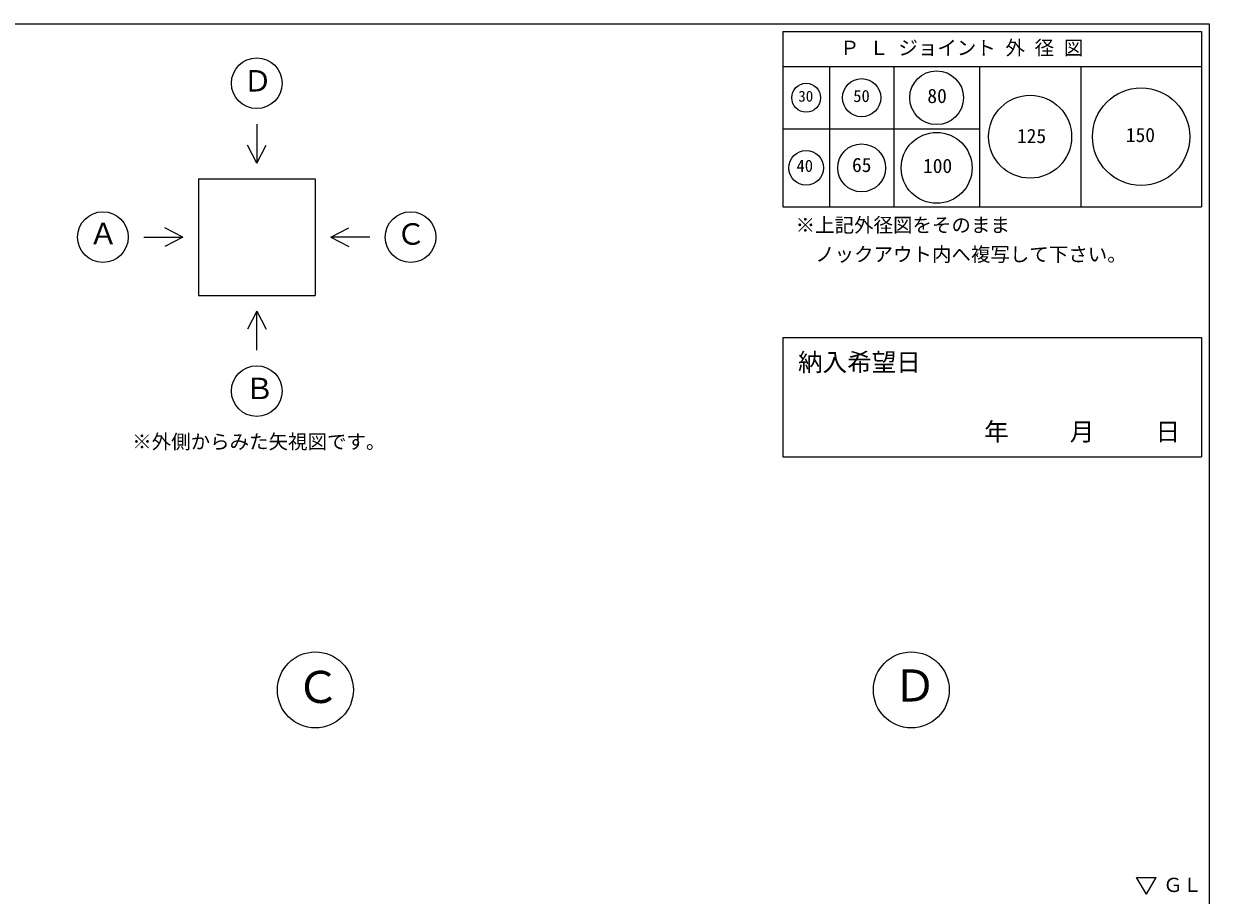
# Model space of a CAD drawing. Units: millimetres, scale not verified. Extents: x -4890 to 18490, y -2303 to 2303.
# Drawn here: x 1846 to 4890, y 66 to 2303 of the extents above; entities that cross this region are included whole.
import ezdxf
from ezdxf.enums import TextEntityAlignment as Align

# ---------------------------------------------------------------- set-up
doc = ezdxf.new("R2010")
doc.units = ezdxf.units.MM
doc.header["$LTSCALE"] = 10
for name, color, linetype, lineweight in [('0-2_waku', 7, 'Continuous', 18), ('0-3_gaikei', 7, 'Continuous', 18), ('0-7_hole', 7, 'Continuous', 18), ('0-D_文字１', 7, 'Continuous', 18)]:
    doc.layers.add(name, color=color, linetype=linetype, lineweight=lineweight)
doc.styles.add('ＭＳ ゴシック', font='')
doc.styles.get('ＭＳ ゴシック').set_extended_font_data('MS Gothic')

msp = doc.modelspace()

# ---------------------------------------------------------------- linework, layer by layer
at = {"layer": '0-2_waku'}
for p, q in [((-1230, 2303.42), (4890, 2303.42)), ((3795, 2283.42), (3795, 1833.42)), ((3795, 2283.42), (4870, 2283.42)), ((3795, 2283.42), (4870, 2283.42)), ((3795, 2283.42), (4870, 2283.42)), ((3795, 2283.42), (3795, 1833.42)), ((3795, 2283.42), (4870, 2283.42)), ((3795, 2283.42), (4870, 2283.42)), ((3795, 2283.42), (4870, 2283.42)), ((4870, 2283.42), (4870, 1833.42)), ((4870, 2283.42), (4870, 1833.42)), ((4890, 2303.42), (4890, -1971.58)), ((4890, 2303.42), (4890, -1971.58)), ((3795, 2193.42), (4870, 2193.42)), ((3915, 2193.42), (3915, 1833.42)), ((4080, 2193.42), (4080, 1833.42)), ((4300, 2193.42), (4300, 1833.42)), ((4560, 2193.42), (4560, 1833.42)), ((3795, 2033.42), (4300, 2033.42)), ((3795, 1833.42), (4870, 1833.42)), ((3795, 1833.42), (4870, 1833.42)), ((3795, 1498.13), (3795, 1191.42)), ((3795, 1498.13), (4870, 1498.13)), ((4870, 1498.13), (4870, 1191.42)), ((3795, 1191.42), (4870, 1191.42))]:
    msp.add_line(p, q, dxfattribs=at)
at = {"layer": '0-3_gaikei'}
for p, q in [((2444.61, 2045.64), (2444.61, 1945.64)), ((2444.61, 1945.64), (2420.48, 1992.02)), ((2444.61, 1945.64), (2468.73, 1992.02)), ((2294.61, 1905.64), (2594.61, 1905.64)), ((2294.61, 1905.64), (2294.61, 1605.64)), ((2594.61, 1905.64), (2594.61, 1605.64)), ((2254.61, 1755.64), (2208.23, 1779.77)), ((2634.61, 1755.64), (2680.98, 1779.77)), ((2154.61, 1755.64), (2254.61, 1755.64)), ((2254.61, 1755.64), (2208.23, 1731.52)), ((2294.61, 1605.64), (2594.61, 1605.64)), ((2444.61, 1565.64), (2420.48, 1519.27)), ((2444.61, 1565.64), (2468.73, 1519.27)), ((2444.61, 1465.64), (2444.61, 1565.64))]:
    msp.add_line(p, q, dxfattribs=at)
msp.add_lwpolyline([(2734.61, 1755.64), (2634.61, 1755.64), (2680.98, 1731.52)], dxfattribs=at)
for centre, radius in [((2444.61, 2150.64), 65), ((2049.61, 1755.64), 65), ((2839.61, 1755.64), 65), ((2444.61, 1360.64), 65), ((2595, 593.42), 97.5), ((4125, 593.42), 97.5)]:
    msp.add_circle(centre, radius, dxfattribs=at)
at = {"layer": '0-7_hole'}
for centre, radius in [((3997.5, 2113.42), 49), ((4190, 2113.42), 69), ((3855, 2113.42), 37), ((4715, 2013.42), 125), ((4430, 2013.42), 106.5), ((4190, 1933.42), 91), ((3997.5, 1933.42), 61.5), ((3855, 1933.42), 44.5)]:
    msp.add_circle(centre, radius, dxfattribs=at)
at = {"layer": '0-D_文字１'}
for p, q in [((4728.74, 69.18), (4703.54, 112.12)), ((4703.54, 112.12), (4753.94, 112.12)), ((4728.74, 69.18), (4753.94, 112.12))]:
    msp.add_line(p, q, dxfattribs=at)

# ---------------------------------------------------------------- texts
at = {"layer": '0-7_hole', "style": 'ＭＳ ゴシック'}
for s, height, p in [('30', 28.04, (3834.95, 2094.89)), ('50', 31.16, (3975.91, 2093.08)), ('80', 36.66, (4166.18, 2088.74)), ('125', 36.66, (4396.28, 1986)), ('150', 36.66, (4675.81, 1988.65)), ('40', 31.16, (3830.27, 1913.83)), ('65', 36.66, (3972.72, 1911.7)), ('100', 36.66, (4155.05, 1909.24))]:
    msp.add_text(s, height=height, dxfattribs=at).set_placement(p, align=Align.BOTTOM_LEFT)
at = {"layer": '0-D_文字１', "style": 'ＭＳ ゴシック'}
for s, height, p in [('Ｐ Ｌ ジョイント 外 径 図', 36.66, (3941.92, 2212.24)), ('Ｄ', 54.99, (2409.2, 2112.85)), ('※上記外径図をそのまま', 36.66, (3827.95, 1757.23)), ('Ａ', 54.99, (2013, 1720.71)), ('Ｃ', 54.99, (2802.78, 1719.69)), ('\u3000ノックアウト内へ複写して下さい。', 36.66, (3827.95, 1682.23)), ('納入希望日', 46.19, (3834.18, 1397.65)), ('Ｂ', 54.99, (2413.95, 1323.23)), ('\u3000\u3000\u3000年     月     日', 46.19, (4122.89, 1219.2)), ('※外側からみた矢視図です。', 36.66, (2124.81, 1201.28)), ('Ｃ', 82.48, (2545, 535.07)), ('Ｄ', 82.48, (4077.8, 538.79)), ('ＧＬ', 36.66, (4771.54, 63.63))]:
    msp.add_text(s, height=height, dxfattribs=at).set_placement(p, align=Align.BOTTOM_LEFT)

doc.saveas('drawing.dxf')
